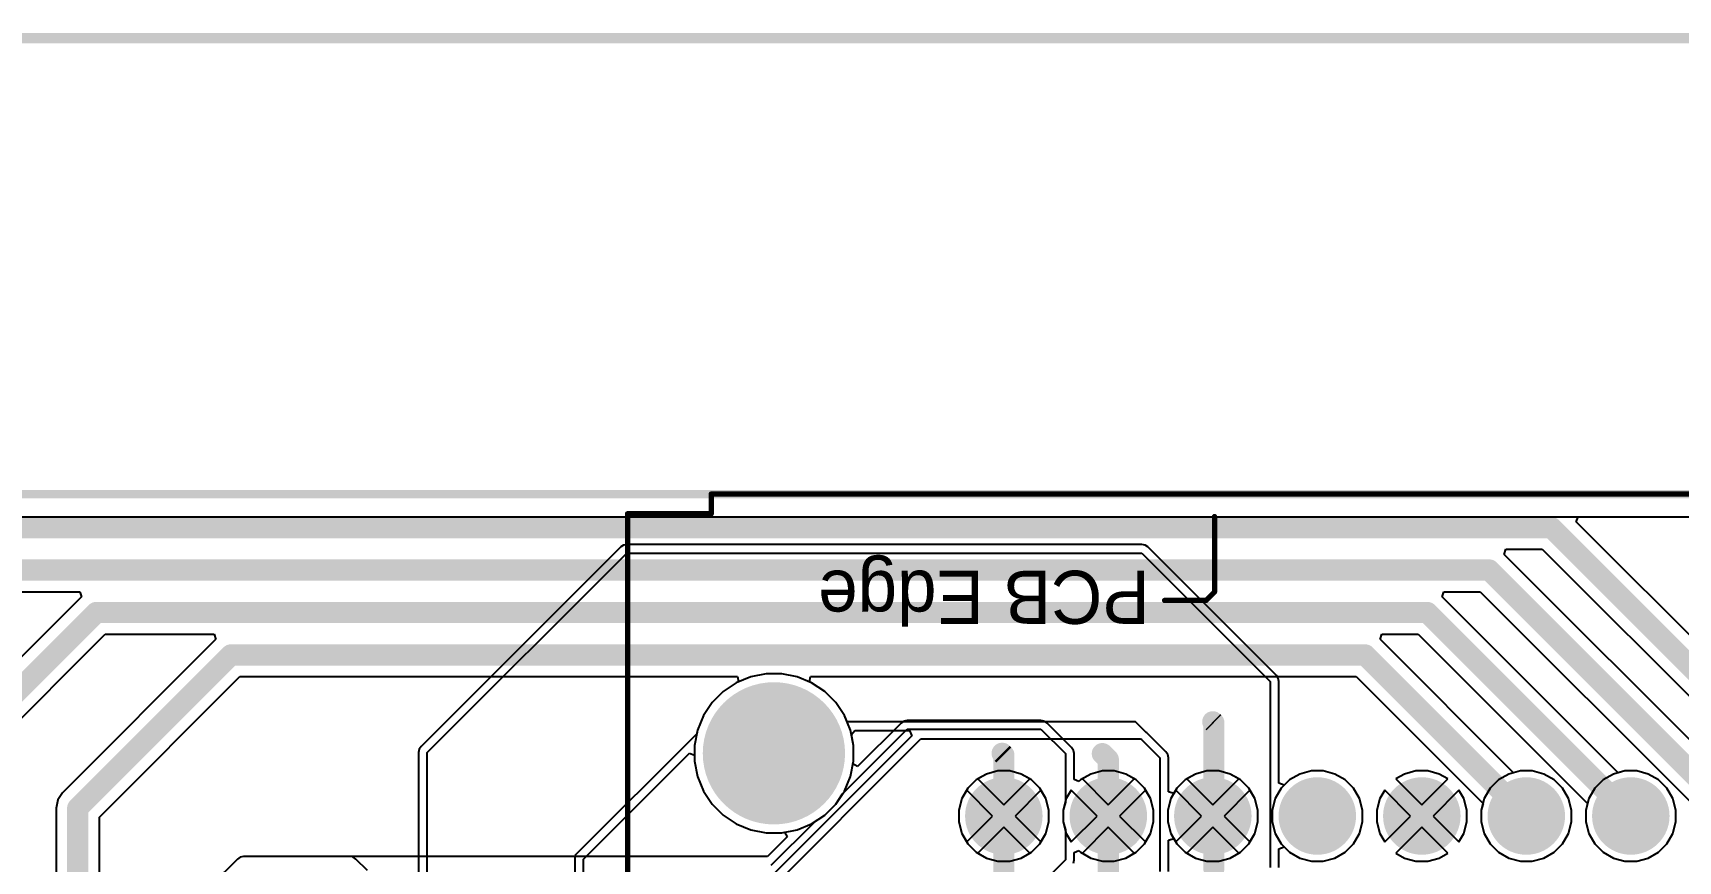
# Model space of a CAD drawing. Header units: millimetres. Extents: x 0 to 174, y 0 to 132.
# Drawn here: x 95.62 to 134.98, y 111.22 to 131.04 of the extents above; entities that cross this region are included whole.
import ezdxf

# ---------------------------------------------------------------- set-up
doc = ezdxf.new("R2010")
doc.units = ezdxf.units.MM
for name, color, linetype in [('BottomLayer', 5, 'Continuous'), ('BottomSolder', 6, 'Continuous'), ('Mechanical2', 216, 'Continuous'), ('MultiLayer', 9, 'Continuous'), ('PadHoleLayer', 156, 'Continuous'), ('TopLayer', 1, 'Continuous'), ('TopOverlay', 2, 'Continuous'), ('TopSolder', 216, 'Continuous')]:
    doc.layers.add(name, color=color, linetype=linetype)

# ---------------------------------------------------------------- blocks, each defined once
blk = doc.blocks.new('MX23A18NF1_68')
at = {"layer": 'BottomLayer'}
h = blk.add_hatch(color=5, dxfattribs=at)
edge = h.paths.add_edge_path()
edge.add_arc((-25.5, 4.5), 0.825, 0, 360)
h = blk.add_hatch(color=5, dxfattribs=at)
edge = h.paths.add_edge_path()
edge.add_arc((-23, 4.5), 0.825, 0, 360)
h = blk.add_hatch(color=5, dxfattribs=at)
edge = h.paths.add_edge_path()
edge.add_arc((-20.5, 4.5), 0.825, 0, 360)
h = blk.add_hatch(color=5, dxfattribs=at)
edge = h.paths.add_edge_path()
edge.add_arc((-18, 4.5), 0.825, 0, 360)
h = blk.add_hatch(color=5, dxfattribs=at)
edge = h.paths.add_edge_path()
edge.add_arc((-15.5, 4.5), 0.825, 0, 360)
h = blk.add_hatch(color=5, dxfattribs=at)
edge = h.paths.add_edge_path()
edge.add_arc((-13, 4.5), 0.825, 0, 360)
h = blk.add_hatch(color=5, dxfattribs=at)
edge = h.paths.add_edge_path()
edge.add_arc((-10.5, 4.5), 0.825, 0, 360)
h = blk.add_hatch(color=5, dxfattribs=at)
edge = h.paths.add_edge_path()
edge.add_arc((-8, 4.5), 0.825, 0, 360)
blk.add_hatch(color=5, dxfattribs=at).paths.add_polyline_path([(-6.325, 5.325), (-4.675, 5.325), (-4.675, 3.675), (-6.325, 3.675)])
h = blk.add_hatch(color=5, dxfattribs=at)
edge = h.paths.add_edge_path()
edge.add_arc((-25.5, 1.5), 0.825, 0, 360)
h = blk.add_hatch(color=5, dxfattribs=at)
edge = h.paths.add_edge_path()
edge.add_arc((-23, 1.5), 0.825, 0, 360)
h = blk.add_hatch(color=5, dxfattribs=at)
edge = h.paths.add_edge_path()
edge.add_arc((-20.5, 1.5), 0.825, 0, 360)
h = blk.add_hatch(color=5, dxfattribs=at)
edge = h.paths.add_edge_path()
edge.add_arc((-18, 1.5), 0.825, 0, 360)
h = blk.add_hatch(color=5, dxfattribs=at)
edge = h.paths.add_edge_path()
edge.add_arc((-15.5, 1.5), 0.825, 0, 360)
h = blk.add_hatch(color=5, dxfattribs=at)
edge = h.paths.add_edge_path()
edge.add_arc((-13, 1.5), 0.825, 0, 360)
h = blk.add_hatch(color=5, dxfattribs=at)
edge = h.paths.add_edge_path()
edge.add_arc((-10.5, 1.5), 0.825, 0, 360)
h = blk.add_hatch(color=5, dxfattribs=at)
edge = h.paths.add_edge_path()
edge.add_arc((-8, 1.5), 0.825, 0, 360)
h = blk.add_hatch(color=5, dxfattribs=at)
edge = h.paths.add_edge_path()
edge.add_arc((-5.5, 1.5), 0.825, 0, 360)
h = blk.add_hatch(color=5, dxfattribs=at)
edge = h.paths.add_edge_path()
edge.add_arc((-31, 0), 1.6, 0, 360)
h = blk.add_hatch(color=5, dxfattribs=at)
edge = h.paths.add_edge_path()
edge.add_arc((0, 0), 1.6, 0, 360)
at = {"layer": 'BottomSolder'}
h = blk.add_hatch(color=6, dxfattribs=at)
edge = h.paths.add_edge_path()
edge.add_arc((-25.5, 4.5), 0.927, 0, 360)
h = blk.add_hatch(color=6, dxfattribs=at)
edge = h.paths.add_edge_path()
edge.add_arc((-23, 4.5), 0.927, 0, 360)
h = blk.add_hatch(color=6, dxfattribs=at)
edge = h.paths.add_edge_path()
edge.add_arc((-20.5, 4.5), 0.927, 0, 360)
h = blk.add_hatch(color=6, dxfattribs=at)
edge = h.paths.add_edge_path()
edge.add_arc((-18, 4.5), 0.927, 0, 360)
h = blk.add_hatch(color=6, dxfattribs=at)
edge = h.paths.add_edge_path()
edge.add_arc((-15.5, 4.5), 0.927, 0, 360)
h = blk.add_hatch(color=6, dxfattribs=at)
edge = h.paths.add_edge_path()
edge.add_arc((-13, 4.5), 0.927, 0, 360)
h = blk.add_hatch(color=6, dxfattribs=at)
edge = h.paths.add_edge_path()
edge.add_arc((-10.5, 4.5), 0.927, 0, 360)
h = blk.add_hatch(color=6, dxfattribs=at)
edge = h.paths.add_edge_path()
edge.add_arc((-8, 4.5), 0.927, 0, 360)
blk.add_hatch(color=6, dxfattribs=at).paths.add_polyline_path([(-6.427, 5.427), (-4.573, 5.427), (-4.573, 3.573), (-6.427, 3.573)])
h = blk.add_hatch(color=6, dxfattribs=at)
edge = h.paths.add_edge_path()
edge.add_arc((-25.5, 1.5), 0.927, 0, 360)
h = blk.add_hatch(color=6, dxfattribs=at)
edge = h.paths.add_edge_path()
edge.add_arc((-23, 1.5), 0.927, 0, 360)
h = blk.add_hatch(color=6, dxfattribs=at)
edge = h.paths.add_edge_path()
edge.add_arc((-20.5, 1.5), 0.927, 0, 360)
h = blk.add_hatch(color=6, dxfattribs=at)
edge = h.paths.add_edge_path()
edge.add_arc((-18, 1.5), 0.927, 0, 360)
h = blk.add_hatch(color=6, dxfattribs=at)
edge = h.paths.add_edge_path()
edge.add_arc((-15.5, 1.5), 0.927, 0, 360)
h = blk.add_hatch(color=6, dxfattribs=at)
edge = h.paths.add_edge_path()
edge.add_arc((-13, 1.5), 0.927, 0, 360)
h = blk.add_hatch(color=6, dxfattribs=at)
edge = h.paths.add_edge_path()
edge.add_arc((-10.5, 1.5), 0.927, 0, 360)
h = blk.add_hatch(color=6, dxfattribs=at)
edge = h.paths.add_edge_path()
edge.add_arc((-8, 1.5), 0.927, 0, 360)
h = blk.add_hatch(color=6, dxfattribs=at)
edge = h.paths.add_edge_path()
edge.add_arc((-5.5, 1.5), 0.927, 0, 360)
h = blk.add_hatch(color=6, dxfattribs=at)
edge = h.paths.add_edge_path()
edge.add_arc((-31, 0), 1.702, 0, 360)
h = blk.add_hatch(color=6, dxfattribs=at)
edge = h.paths.add_edge_path()
edge.add_arc((0, 0), 1.702, 0, 360)
at = {"layer": 'MultiLayer'}
h = blk.add_hatch(color=9, dxfattribs=at)
edge = h.paths.add_edge_path()
edge.add_arc((-25.5, 4.5), 0.825, 0, 360)
h = blk.add_hatch(color=9, dxfattribs=at)
edge = h.paths.add_edge_path()
edge.add_arc((-23, 4.5), 0.825, 0, 360)
h = blk.add_hatch(color=9, dxfattribs=at)
edge = h.paths.add_edge_path()
edge.add_arc((-20.5, 4.5), 0.825, 0, 360)
h = blk.add_hatch(color=9, dxfattribs=at)
edge = h.paths.add_edge_path()
edge.add_arc((-18, 4.5), 0.825, 0, 360)
h = blk.add_hatch(color=9, dxfattribs=at)
edge = h.paths.add_edge_path()
edge.add_arc((-15.5, 4.5), 0.825, 0, 360)
h = blk.add_hatch(color=9, dxfattribs=at)
edge = h.paths.add_edge_path()
edge.add_arc((-13, 4.5), 0.825, 0, 360)
h = blk.add_hatch(color=9, dxfattribs=at)
edge = h.paths.add_edge_path()
edge.add_arc((-10.5, 4.5), 0.825, 0, 360)
h = blk.add_hatch(color=9, dxfattribs=at)
edge = h.paths.add_edge_path()
edge.add_arc((-8, 4.5), 0.825, 0, 360)
blk.add_hatch(color=9, dxfattribs=at).paths.add_polyline_path([(-6.325, 5.325), (-4.675, 5.325), (-4.675, 3.675), (-6.325, 3.675)])
h = blk.add_hatch(color=9, dxfattribs=at)
edge = h.paths.add_edge_path()
edge.add_arc((-25.5, 1.5), 0.825, 0, 360)
h = blk.add_hatch(color=9, dxfattribs=at)
edge = h.paths.add_edge_path()
edge.add_arc((-23, 1.5), 0.825, 0, 360)
h = blk.add_hatch(color=9, dxfattribs=at)
edge = h.paths.add_edge_path()
edge.add_arc((-20.5, 1.5), 0.825, 0, 360)
h = blk.add_hatch(color=9, dxfattribs=at)
edge = h.paths.add_edge_path()
edge.add_arc((-18, 1.5), 0.825, 0, 360)
h = blk.add_hatch(color=9, dxfattribs=at)
edge = h.paths.add_edge_path()
edge.add_arc((-15.5, 1.5), 0.825, 0, 360)
h = blk.add_hatch(color=9, dxfattribs=at)
edge = h.paths.add_edge_path()
edge.add_arc((-13, 1.5), 0.825, 0, 360)
h = blk.add_hatch(color=9, dxfattribs=at)
edge = h.paths.add_edge_path()
edge.add_arc((-10.5, 1.5), 0.825, 0, 360)
h = blk.add_hatch(color=9, dxfattribs=at)
edge = h.paths.add_edge_path()
edge.add_arc((-8, 1.5), 0.825, 0, 360)
h = blk.add_hatch(color=9, dxfattribs=at)
edge = h.paths.add_edge_path()
edge.add_arc((-5.5, 1.5), 0.825, 0, 360)
h = blk.add_hatch(color=9, dxfattribs=at)
edge = h.paths.add_edge_path()
edge.add_arc((-31, 0), 1.6, 0, 360)
h = blk.add_hatch(color=9, dxfattribs=at)
edge = h.paths.add_edge_path()
edge.add_arc((0, 0), 1.6, 0, 360)
at = {"layer": 'PadHoleLayer'}
h = blk.add_hatch(color=156, dxfattribs=at)
edge = h.paths.add_edge_path()
edge.add_arc((-25.5, 4.5), 0.55, 0, 360)
h = blk.add_hatch(color=156, dxfattribs=at)
edge = h.paths.add_edge_path()
edge.add_arc((-23, 4.5), 0.55, 0, 360)
h = blk.add_hatch(color=156, dxfattribs=at)
edge = h.paths.add_edge_path()
edge.add_arc((-20.5, 4.5), 0.55, 0, 360)
h = blk.add_hatch(color=156, dxfattribs=at)
edge = h.paths.add_edge_path()
edge.add_arc((-18, 4.5), 0.55, 0, 360)
h = blk.add_hatch(color=156, dxfattribs=at)
edge = h.paths.add_edge_path()
edge.add_arc((-15.5, 4.5), 0.55, 0, 360)
h = blk.add_hatch(color=156, dxfattribs=at)
edge = h.paths.add_edge_path()
edge.add_arc((-13, 4.5), 0.55, 0, 360)
h = blk.add_hatch(color=156, dxfattribs=at)
edge = h.paths.add_edge_path()
edge.add_arc((-10.5, 4.5), 0.55, 0, 360)
h = blk.add_hatch(color=156, dxfattribs=at)
edge = h.paths.add_edge_path()
edge.add_arc((-8, 4.5), 0.55, 0, 360)
h = blk.add_hatch(color=156, dxfattribs=at)
edge = h.paths.add_edge_path()
edge.add_arc((-5.5, 4.5), 0.55, 0, 360)
h = blk.add_hatch(color=156, dxfattribs=at)
edge = h.paths.add_edge_path()
edge.add_arc((-25.5, 1.5), 0.55, 0, 360)
h = blk.add_hatch(color=156, dxfattribs=at)
edge = h.paths.add_edge_path()
edge.add_arc((-23, 1.5), 0.55, 0, 360)
h = blk.add_hatch(color=156, dxfattribs=at)
edge = h.paths.add_edge_path()
edge.add_arc((-20.5, 1.5), 0.55, 0, 360)
h = blk.add_hatch(color=156, dxfattribs=at)
edge = h.paths.add_edge_path()
edge.add_arc((-18, 1.5), 0.55, 0, 360)
h = blk.add_hatch(color=156, dxfattribs=at)
edge = h.paths.add_edge_path()
edge.add_arc((-15.5, 1.5), 0.55, 0, 360)
h = blk.add_hatch(color=156, dxfattribs=at)
edge = h.paths.add_edge_path()
edge.add_arc((-13, 1.5), 0.55, 0, 360)
h = blk.add_hatch(color=156, dxfattribs=at)
edge = h.paths.add_edge_path()
edge.add_arc((-10.5, 1.5), 0.55, 0, 360)
h = blk.add_hatch(color=156, dxfattribs=at)
edge = h.paths.add_edge_path()
edge.add_arc((-8, 1.5), 0.55, 0, 360)
h = blk.add_hatch(color=156, dxfattribs=at)
edge = h.paths.add_edge_path()
edge.add_arc((-5.5, 1.5), 0.55, 0, 360)
h = blk.add_hatch(color=156, dxfattribs=at)
edge = h.paths.add_edge_path()
edge.add_arc((-31, 0), 1.65, 0, 360)
h = blk.add_hatch(color=156, dxfattribs=at)
edge = h.paths.add_edge_path()
edge.add_arc((0, 0), 1.65, 0, 360)
at = {"layer": 'TopLayer'}
h = blk.add_hatch(color=1, dxfattribs=at)
edge = h.paths.add_edge_path()
edge.add_arc((-25.5, 4.5), 0.825, 0, 360)
h = blk.add_hatch(color=1, dxfattribs=at)
edge = h.paths.add_edge_path()
edge.add_arc((-23, 4.5), 0.825, 0, 360)
h = blk.add_hatch(color=1, dxfattribs=at)
edge = h.paths.add_edge_path()
edge.add_arc((-20.5, 4.5), 0.825, 0, 360)
h = blk.add_hatch(color=1, dxfattribs=at)
edge = h.paths.add_edge_path()
edge.add_arc((-18, 4.5), 0.825, 0, 360)
h = blk.add_hatch(color=1, dxfattribs=at)
edge = h.paths.add_edge_path()
edge.add_arc((-15.5, 4.5), 0.825, 0, 360)
h = blk.add_hatch(color=1, dxfattribs=at)
edge = h.paths.add_edge_path()
edge.add_arc((-13, 4.5), 0.825, 0, 360)
h = blk.add_hatch(color=1, dxfattribs=at)
edge = h.paths.add_edge_path()
edge.add_arc((-10.5, 4.5), 0.825, 0, 360)
h = blk.add_hatch(color=1, dxfattribs=at)
edge = h.paths.add_edge_path()
edge.add_arc((-8, 4.5), 0.825, 0, 360)
blk.add_hatch(color=1, dxfattribs=at).paths.add_polyline_path([(-6.325, 5.325), (-4.675, 5.325), (-4.675, 3.675), (-6.325, 3.675)])
h = blk.add_hatch(color=1, dxfattribs=at)
edge = h.paths.add_edge_path()
edge.add_arc((-25.5, 1.5), 0.825, 0, 360)
h = blk.add_hatch(color=1, dxfattribs=at)
edge = h.paths.add_edge_path()
edge.add_arc((-23, 1.5), 0.825, 0, 360)
h = blk.add_hatch(color=1, dxfattribs=at)
edge = h.paths.add_edge_path()
edge.add_arc((-20.5, 1.5), 0.825, 0, 360)
h = blk.add_hatch(color=1, dxfattribs=at)
edge = h.paths.add_edge_path()
edge.add_arc((-18, 1.5), 0.825, 0, 360)
h = blk.add_hatch(color=1, dxfattribs=at)
edge = h.paths.add_edge_path()
edge.add_arc((-15.5, 1.5), 0.825, 0, 360)
h = blk.add_hatch(color=1, dxfattribs=at)
edge = h.paths.add_edge_path()
edge.add_arc((-13, 1.5), 0.825, 0, 360)
h = blk.add_hatch(color=1, dxfattribs=at)
edge = h.paths.add_edge_path()
edge.add_arc((-10.5, 1.5), 0.825, 0, 360)
h = blk.add_hatch(color=1, dxfattribs=at)
edge = h.paths.add_edge_path()
edge.add_arc((-8, 1.5), 0.825, 0, 360)
h = blk.add_hatch(color=1, dxfattribs=at)
edge = h.paths.add_edge_path()
edge.add_arc((-5.5, 1.5), 0.825, 0, 360)
h = blk.add_hatch(color=1, dxfattribs=at)
edge = h.paths.add_edge_path()
edge.add_arc((-31, 0), 1.6, 0, 360)
h = blk.add_hatch(color=1, dxfattribs=at)
edge = h.paths.add_edge_path()
edge.add_arc((0, 0), 1.6, 0, 360)
at = {"layer": 'TopSolder'}
h = blk.add_hatch(color=216, dxfattribs=at)
edge = h.paths.add_edge_path()
edge.add_arc((-25.5, 4.5), 0.927, 0, 360)
h = blk.add_hatch(color=216, dxfattribs=at)
edge = h.paths.add_edge_path()
edge.add_arc((-23, 4.5), 0.927, 0, 360)
h = blk.add_hatch(color=216, dxfattribs=at)
edge = h.paths.add_edge_path()
edge.add_arc((-20.5, 4.5), 0.927, 0, 360)
h = blk.add_hatch(color=216, dxfattribs=at)
edge = h.paths.add_edge_path()
edge.add_arc((-18, 4.5), 0.927, 0, 360)
h = blk.add_hatch(color=216, dxfattribs=at)
edge = h.paths.add_edge_path()
edge.add_arc((-15.5, 4.5), 0.927, 0, 360)
h = blk.add_hatch(color=216, dxfattribs=at)
edge = h.paths.add_edge_path()
edge.add_arc((-13, 4.5), 0.927, 0, 360)
h = blk.add_hatch(color=216, dxfattribs=at)
edge = h.paths.add_edge_path()
edge.add_arc((-10.5, 4.5), 0.927, 0, 360)
h = blk.add_hatch(color=216, dxfattribs=at)
edge = h.paths.add_edge_path()
edge.add_arc((-8, 4.5), 0.927, 0, 360)
blk.add_hatch(color=216, dxfattribs=at).paths.add_polyline_path([(-6.427, 5.427), (-4.573, 5.427), (-4.573, 3.573), (-6.427, 3.573)])
h = blk.add_hatch(color=216, dxfattribs=at)
edge = h.paths.add_edge_path()
edge.add_arc((-25.5, 1.5), 0.927, 0, 360)
h = blk.add_hatch(color=216, dxfattribs=at)
edge = h.paths.add_edge_path()
edge.add_arc((-23, 1.5), 0.927, 0, 360)
h = blk.add_hatch(color=216, dxfattribs=at)
edge = h.paths.add_edge_path()
edge.add_arc((-20.5, 1.5), 0.927, 0, 360)
h = blk.add_hatch(color=216, dxfattribs=at)
edge = h.paths.add_edge_path()
edge.add_arc((-18, 1.5), 0.927, 0, 360)
h = blk.add_hatch(color=216, dxfattribs=at)
edge = h.paths.add_edge_path()
edge.add_arc((-15.5, 1.5), 0.927, 0, 360)
h = blk.add_hatch(color=216, dxfattribs=at)
edge = h.paths.add_edge_path()
edge.add_arc((-13, 1.5), 0.927, 0, 360)
h = blk.add_hatch(color=216, dxfattribs=at)
edge = h.paths.add_edge_path()
edge.add_arc((-10.5, 1.5), 0.927, 0, 360)
h = blk.add_hatch(color=216, dxfattribs=at)
edge = h.paths.add_edge_path()
edge.add_arc((-8, 1.5), 0.927, 0, 360)
h = blk.add_hatch(color=216, dxfattribs=at)
edge = h.paths.add_edge_path()
edge.add_arc((-5.5, 1.5), 0.927, 0, 360)
h = blk.add_hatch(color=216, dxfattribs=at)
edge = h.paths.add_edge_path()
edge.add_arc((-31, 0), 1.702, 0, 360)
h = blk.add_hatch(color=216, dxfattribs=at)
edge = h.paths.add_edge_path()
edge.add_arc((0, 0), 1.702, 0, 360)
at = {"layer": 'TopOverlay', "const_width": 0.127}
for points in [[(-34.5, 5), (-34.5, -5.733)], [(3.5, 5), (3.5, -5.733)], [(-10.338, -3.658), (-10.541, -3.861)], [(-10.541, -3.861), (-10.541, -5.664)], [(-9.347, -3.658), (-10.338, -3.658)], [(-32.5, -5.733), (-34.5, -5.733)], [(-32.5, -5.733), (-32.5, -6.203)], [(3.5, -5.733), (1.5, -5.733)], [(1.5, -5.733), (1.5, -6.203)], [(1.499, -6.203), (-32.5, -6.203)]]:
    blk.add_lwpolyline(points, dxfattribs=at)
at = {"layer": 'TopOverlay', "const_width": 0.0635}
for points in [[(-34.532, 5, 1), (-34.468, 5, 1)], [(3.468, 5, 1), (3.532, 5, 1)], [(-10.573, -3.861, 1), (-10.509, -3.861, 1)], [(-10.573, -3.861, 1), (-10.509, -3.861, 1)], [(-10.37, -3.658, 1), (-10.306, -3.658, 1)], [(-10.37, -3.658, 1), (-10.306, -3.658, 1)], [(-9.379, -3.658, 1), (-9.315, -3.658, 1)], [(-34.532, -5.733, 1), (-34.468, -5.733, 1)], [(-34.532, -5.733, 1), (-34.468, -5.733, 1)], [(-32.532, -5.733, 1), (-32.468, -5.733, 1)], [(-32.532, -5.733, 1), (-32.468, -5.733, 1)], [(-10.573, -5.664, 1), (-10.509, -5.664, 1)], [(1.468, -5.733, 1), (1.532, -5.733, 1)], [(1.468, -5.733, 1), (1.532, -5.733, 1)], [(3.468, -5.733, 1), (3.532, -5.733, 1)], [(3.468, -5.733, 1), (3.532, -5.733, 1)], [(-32.532, -6.203, 1), (-32.468, -6.203, 1)], [(-32.532, -6.203, 1), (-32.468, -6.203, 1)], [(1.467, -6.203, 1), (1.53, -6.203, 1)], [(1.468, -6.203, 1), (1.532, -6.203, 1)]]:
    blk.add_lwpolyline(points, format="xyb", close=True, dxfattribs=at)
at = {"layer": 'TopOverlay'}
for s, height, p in [('1', 1, (-4.166, 4.064)), ('18', 1, (-28.169, 0.991)), ('PCB Edge', 1.2711, (-8.992, -4.369))]:
    blk.add_text(s, height=height, dxfattribs=at).set_placement(p)

msp = doc.modelspace()

# ---------------------------------------------------------------- linework, layer by layer
at = {"layer": 'BottomLayer'}
for p, q in [((61.087, 119.456), (152.603, 119.456)), ((109.683, 118.739), (104.908, 113.964)), ((105.054, 113.817), (109.83, 118.593)), ((109.75, 118.784), (109.683, 118.739)), ((109.683, 118.739), (109.683, 118.739)), ((109.83, 118.8), (109.75, 118.784)), ((113.462, 118.8), (109.83, 118.8)), ((109.83, 118.593), (113.462, 118.593)), ((122.149, 118.8), (113.462, 118.8)), ((113.462, 118.593), (122.149, 118.593)), ((122.228, 118.784), (122.149, 118.8)), ((122.149, 118.8), (122.149, 118.8)), ((122.149, 118.593), (125.222, 115.519)), ((122.295, 118.739), (122.228, 118.784)), ((125.368, 115.666), (122.295, 118.739)), ((112.446, 115.487), (112.134, 115.279)), ((112.793, 115.631), (112.446, 115.487)), ((113.161, 115.704), (112.793, 115.631)), ((113.536, 115.704), (113.161, 115.704)), ((113.904, 115.631), (113.536, 115.704)), ((114.25, 115.487), (113.904, 115.631)), ((114.562, 115.279), (114.25, 115.487)), ((125.222, 115.519), (125.222, 111.064)), ((125.413, 115.598), (125.368, 115.666)), ((125.368, 115.666), (125.368, 115.666)), ((125.429, 115.519), (125.413, 115.598)), ((125.429, 113.087), (125.429, 115.519)), ((125.429, 115.519), (125.429, 115.519)), ((111.869, 115.014), (111.661, 114.702)), ((112.134, 115.279), (111.869, 115.014)), ((114.827, 115.014), (114.562, 115.279)), ((115.036, 114.702), (114.827, 115.014)), ((111.661, 114.702), (111.517, 114.355)), ((115.097, 114.554), (115.036, 114.702)), ((121.996, 114.554), (115.097, 114.554)), ((122.234, 114.316), (121.996, 114.554)), ((111.5, 114.269), (108.585, 111.354)), ((116.645, 114.22), (109.963, 107.538)), ((110.109, 107.391), (116.865, 114.148)), ((111.517, 114.355), (111.5, 114.269)), ((115.2, 114.249), (115.281, 114.347)), ((115.252, 113.988), (115.2, 114.249)), ((115.281, 114.347), (116.592, 114.347)), ((116.592, 114.347), (116.645, 114.22)), ((116.865, 114.148), (122.098, 114.148)), ((122.098, 114.148), (122.121, 114.143)), ((122.236, 114.315), (122.234, 114.316)), ((122.256, 114.302), (122.236, 114.315)), ((122.271, 114.287), (122.256, 114.302)), ((122.288, 114.276), (122.271, 114.287)), ((122.727, 113.837), (122.288, 114.276)), ((104.863, 113.897), (104.847, 113.817)), ((104.847, 113.817), (104.847, 113.817)), ((104.847, 113.817), (104.847, 84.411)), ((104.908, 113.964), (104.863, 113.897)), ((105.054, 84.231), (105.054, 113.817)), ((108.792, 111.268), (111.327, 113.802)), ((111.327, 113.802), (111.444, 113.754)), ((111.444, 113.754), (111.444, 113.612)), ((115.252, 113.612), (115.252, 113.988)), ((122.121, 114.143), (122.141, 114.13)), ((122.141, 114.13), (122.58, 113.69)), ((122.772, 113.77), (122.727, 113.837)), ((122.788, 113.69), (122.772, 113.77)), ((111.444, 113.612), (111.517, 113.245)), ((115.179, 113.245), (115.252, 113.612)), ((118.706, 113.379), (118.432, 113.305)), ((118.99, 113.379), (118.706, 113.379)), ((119.265, 113.305), (118.99, 113.379)), ((121.206, 113.379), (120.932, 113.305)), ((121.49, 113.379), (121.206, 113.379)), ((121.765, 113.305), (121.49, 113.379)), ((122.58, 113.69), (122.58, 110.973)), ((122.788, 112.875), (122.788, 113.69)), ((122.788, 113.69), (122.788, 113.69)), ((123.706, 113.379), (123.432, 113.305)), ((123.99, 113.379), (123.706, 113.379)), ((124.265, 113.305), (123.99, 113.379)), ((126.206, 113.379), (125.932, 113.305)), ((126.49, 113.379), (126.206, 113.379)), ((126.765, 113.305), (126.49, 113.379)), ((128.706, 113.379), (128.432, 113.305)), ((128.99, 113.379), (128.706, 113.379)), ((129.265, 113.305), (128.99, 113.379)), ((131.206, 113.379), (130.932, 113.305)), ((131.49, 113.379), (131.206, 113.379)), ((131.765, 113.305), (131.49, 113.379)), ((133.706, 113.379), (133.432, 113.305)), ((133.99, 113.379), (133.706, 113.379)), ((134.265, 113.305), (133.99, 113.379)), ((111.517, 113.245), (111.661, 112.898)), ((115.036, 112.898), (115.179, 113.245)), ((117.985, 112.963), (117.843, 112.716)), ((118.186, 113.163), (117.985, 112.963)), ((118.432, 113.305), (118.186, 113.163)), ((119.511, 113.163), (119.265, 113.305)), ((119.712, 112.963), (119.511, 113.163)), ((119.854, 112.716), (119.712, 112.963)), ((120.932, 113.305), (120.729, 113.189)), ((120.729, 113.189), (121.348, 112.569)), ((121.348, 112.569), (121.967, 113.189)), ((121.967, 113.189), (121.765, 113.305)), ((123.432, 113.305), (123.229, 113.189)), ((123.229, 113.189), (123.848, 112.569)), ((123.848, 112.569), (124.467, 113.189)), ((124.467, 113.189), (124.265, 113.305)), ((125.556, 113.034), (125.429, 113.087)), ((125.686, 113.163), (125.556, 113.034)), ((125.932, 113.305), (125.686, 113.163)), ((127.011, 113.163), (126.765, 113.305)), ((127.212, 112.963), (127.011, 113.163)), ((127.354, 112.716), (127.212, 112.963)), ((128.432, 113.305), (128.229, 113.189)), ((128.229, 113.189), (128.848, 112.569)), ((128.848, 112.569), (129.467, 113.189)), ((129.467, 113.189), (129.265, 113.305)), ((130.485, 112.963), (130.343, 112.716)), ((130.686, 113.163), (130.485, 112.963)), ((130.932, 113.305), (130.686, 113.163)), ((132.011, 113.163), (131.765, 113.305)), ((132.212, 112.963), (132.011, 113.163)), ((132.354, 112.716), (132.212, 112.963)), ((132.985, 112.963), (132.843, 112.716)), ((133.186, 113.163), (132.985, 112.963)), ((133.432, 113.305), (133.186, 113.163)), ((134.511, 113.163), (134.265, 113.305)), ((134.712, 112.963), (134.511, 113.163)), ((134.854, 112.716), (134.712, 112.963)), ((111.661, 112.898), (111.869, 112.586)), ((111.869, 112.586), (112.134, 112.321)), ((114.562, 112.321), (114.827, 112.586)), ((114.827, 112.586), (115.036, 112.898)), ((117.843, 112.716), (117.769, 112.442)), ((119.927, 112.442), (119.854, 112.716)), ((120.343, 112.716), (120.269, 112.442)), ((120.46, 112.919), (120.343, 112.716)), ((121.079, 112.3), (120.46, 112.919)), ((122.237, 112.919), (121.618, 112.3)), ((122.354, 112.716), (122.237, 112.919)), ((122.427, 112.442), (122.354, 112.716)), ((122.915, 112.841), (122.788, 112.875)), ((122.96, 112.919), (122.915, 112.841)), ((123.579, 112.3), (122.96, 112.919)), ((124.737, 112.919), (124.118, 112.3)), ((124.854, 112.716), (124.737, 112.919)), ((124.927, 112.442), (124.854, 112.716)), ((127.427, 112.442), (127.354, 112.716)), ((127.843, 112.716), (127.769, 112.442)), ((127.96, 112.919), (127.843, 112.716)), ((128.579, 112.3), (127.96, 112.919)), ((129.737, 112.919), (129.118, 112.3)), ((129.854, 112.716), (129.737, 112.919)), ((129.927, 112.442), (129.854, 112.716)), ((130.343, 112.716), (130.269, 112.442)), ((132.427, 112.442), (132.354, 112.716)), ((132.843, 112.716), (132.769, 112.442)), ((134.927, 112.442), (134.854, 112.716)), ((112.134, 112.321), (112.446, 112.113)), ((114.25, 112.113), (114.562, 112.321)), ((117.769, 112.442), (117.769, 112.158)), ((119.927, 112.158), (119.927, 112.442)), ((120.269, 112.442), (120.269, 112.158)), ((120.46, 111.681), (121.079, 112.3)), ((121.618, 112.3), (122.237, 111.681)), ((122.427, 112.158), (122.427, 112.442)), ((122.96, 111.681), (123.579, 112.3)), ((124.118, 112.3), (124.737, 111.681)), ((124.927, 112.158), (124.927, 112.442)), ((127.427, 112.158), (127.427, 112.442)), ((127.769, 112.442), (127.769, 112.158)), ((127.96, 111.681), (128.579, 112.3)), ((129.118, 112.3), (129.737, 111.681)), ((129.927, 112.158), (129.927, 112.442)), ((130.269, 112.442), (130.269, 112.158)), ((132.427, 112.158), (132.427, 112.442)), ((132.769, 112.442), (132.769, 112.158)), ((134.927, 112.158), (134.927, 112.442)), ((112.446, 112.113), (112.793, 111.969)), ((112.793, 111.969), (113.161, 111.896)), ((113.161, 111.896), (113.536, 111.896)), ((113.536, 111.896), (113.904, 111.969)), ((113.904, 111.969), (114.25, 112.113)), ((117.769, 112.158), (117.843, 111.884)), ((117.843, 111.884), (117.985, 111.637)), ((119.712, 111.637), (119.854, 111.884)), ((119.854, 111.884), (119.927, 112.158)), ((120.269, 112.158), (120.343, 111.884)), ((120.343, 111.884), (120.46, 111.681)), ((121.348, 112.031), (120.729, 111.412)), ((121.967, 111.412), (121.348, 112.031)), ((122.237, 111.681), (122.354, 111.884)), ((122.354, 111.884), (122.427, 112.158)), ((123.848, 112.031), (123.229, 111.412)), ((124.467, 111.412), (123.848, 112.031)), ((124.737, 111.681), (124.854, 111.884)), ((124.854, 111.884), (124.927, 112.158)), ((127.212, 111.637), (127.354, 111.884)), ((127.354, 111.884), (127.427, 112.158)), ((127.769, 112.158), (127.843, 111.884)), ((127.843, 111.884), (127.96, 111.681)), ((128.848, 112.031), (128.229, 111.412)), ((129.467, 111.412), (128.848, 112.031)), ((129.737, 111.681), (129.854, 111.884)), ((129.854, 111.884), (129.927, 112.158)), ((130.269, 112.158), (130.343, 111.884)), ((130.343, 111.884), (130.485, 111.637)), ((132.212, 111.637), (132.354, 111.884)), ((132.354, 111.884), (132.427, 112.158)), ((132.769, 112.158), (132.843, 111.884)), ((132.843, 111.884), (132.985, 111.637)), ((134.712, 111.637), (134.854, 111.884)), ((134.854, 111.884), (134.927, 112.158)), ((117.985, 111.637), (118.186, 111.437)), ((118.186, 111.437), (118.432, 111.295)), ((119.265, 111.295), (119.511, 111.437)), ((119.511, 111.437), (119.712, 111.637)), ((120.729, 111.412), (120.932, 111.295)), ((121.765, 111.295), (121.967, 111.412)), ((122.788, 111.725), (122.915, 111.759)), ((122.788, 110.973), (122.788, 111.725)), ((122.915, 111.759), (122.96, 111.681)), ((123.229, 111.412), (123.432, 111.295)), ((124.265, 111.295), (124.467, 111.412)), ((125.429, 111.514), (125.556, 111.566)), ((125.429, 111.064), (125.429, 111.514)), ((125.556, 111.566), (125.686, 111.437)), ((125.686, 111.437), (125.932, 111.295)), ((126.765, 111.295), (127.011, 111.437)), ((127.011, 111.437), (127.212, 111.637)), ((128.229, 111.412), (128.432, 111.295)), ((129.265, 111.295), (129.467, 111.412)), ((130.485, 111.637), (130.686, 111.437)), ((130.686, 111.437), (130.932, 111.295)), ((131.765, 111.295), (132.011, 111.437)), ((132.011, 111.437), (132.212, 111.637)), ((132.985, 111.637), (133.186, 111.437)), ((133.186, 111.437), (133.432, 111.295)), ((134.265, 111.295), (134.511, 111.437)), ((134.511, 111.437), (134.712, 111.637)), ((100.514, 111.271), (100.184, 110.941)), ((100.581, 111.316), (100.514, 111.271)), ((100.514, 111.271), (100.514, 111.271)), ((100.66, 111.332), (100.581, 111.316)), ((103.2, 111.332), (100.66, 111.332)), ((100.66, 111.332), (100.66, 111.332)), ((103.264, 111.32), (103.2, 111.332)), ((103.2, 111.332), (103.2, 111.332)), ((103.279, 111.316), (103.264, 111.32)), ((103.347, 111.271), (103.279, 111.316)), ((103.626, 110.992), (103.347, 111.271)), ((103.347, 111.271), (103.347, 111.271)), ((108.585, 111.354), (108.585, 41.123)), ((108.792, 41.123), (108.792, 111.268)), ((118.432, 111.295), (118.706, 111.221)), ((118.706, 111.221), (118.99, 111.221)), ((118.99, 111.221), (119.265, 111.295)), ((120.932, 111.295), (121.206, 111.221)), ((121.206, 111.221), (121.49, 111.221)), ((121.49, 111.221), (121.765, 111.295)), ((123.432, 111.295), (123.706, 111.221)), ((123.706, 111.221), (123.99, 111.221)), ((123.99, 111.221), (124.265, 111.295)), ((125.932, 111.295), (126.206, 111.221)), ((126.206, 111.221), (126.49, 111.221)), ((126.49, 111.221), (126.765, 111.295)), ((128.432, 111.295), (128.706, 111.221)), ((128.706, 111.221), (128.99, 111.221)), ((128.99, 111.221), (129.265, 111.295)), ((130.932, 111.295), (131.206, 111.221)), ((131.206, 111.221), (131.49, 111.221)), ((131.49, 111.221), (131.765, 111.295)), ((133.432, 111.295), (133.706, 111.221)), ((133.706, 111.221), (133.99, 111.221)), ((133.99, 111.221), (134.265, 111.295))]:
    msp.add_line(p, q, dxfattribs=at)
at = {"layer": 'BottomLayer', "const_width": 0.508}
for points in [[(123.848, 114.554), (123.873, 114.53)], [(123.873, 111.049), (123.873, 114.53)], [(121.206, 113.792), (121.348, 113.65)], [(121.348, 112.3), (121.348, 113.65)], [(121.348, 110.871), (121.348, 112.3)]]:
    msp.add_lwpolyline(points, dxfattribs=at)
at = {"layer": 'BottomLayer', "const_width": 0.254}
for points in [[(123.721, 114.554, 1), (123.975, 114.554, 1)], [(123.746, 114.53, 1), (124, 114.53, 1)], [(123.746, 114.53, 1), (124, 114.53, 1)], [(121.079, 113.792, 1), (121.333, 113.792, 1)], [(121.221, 113.65, 1), (121.475, 113.65, 1)], [(121.221, 113.65, 1), (121.475, 113.65, 1)], [(121.221, 112.3, 1), (121.475, 112.3, 1)], [(121.221, 112.3, 1), (121.475, 112.3, 1)], [(123.746, 111.049, 1), (124, 111.049, 1)]]:
    msp.add_lwpolyline(points, format="xyb", close=True, dxfattribs=at)
at = {"layer": 'Mechanical2'}
for points, const_width in [([(87.491, 130.912), (160, 130.912)], 0.254), ([(60.5, 120), (160, 120)], 0.203)]:
    msp.add_lwpolyline(points, dxfattribs=dict(at, const_width=const_width))
at = {"layer": 'TopLayer'}
for p, q in [((132.542, 119.339), (132.59, 119.456)), ((138.545, 113.336), (132.542, 119.339)), ((132.59, 119.456), (152.603, 119.456)), ((130.821, 118.557), (130.86, 118.684)), ((130.828, 118.552), (130.821, 118.557)), ((136.045, 113.336), (130.828, 118.552)), ((130.86, 118.684), (131.731, 118.684)), ((131.731, 118.684), (137.812, 112.603)), ((78.675, 117.668), (96.74, 117.668)), ((96.772, 117.536), (93.767, 114.532)), ((96.74, 117.668), (96.779, 117.541)), ((96.779, 117.541), (96.772, 117.536)), ((129.337, 117.541), (129.376, 117.668)), ((129.344, 117.536), (129.337, 117.541)), ((133.545, 113.336), (129.344, 117.536)), ((129.376, 117.668), (130.247, 117.668)), ((130.247, 117.668), (135.312, 112.603)), ((94.651, 113.951), (97.352, 116.652)), ((99.992, 116.52), (96.325, 112.854)), ((97.352, 116.652), (99.96, 116.652)), ((99.96, 116.652), (99.999, 116.525)), ((99.999, 116.525), (99.992, 116.52)), ((127.853, 116.525), (127.892, 116.652)), ((127.86, 116.52), (127.853, 116.525)), ((131.045, 113.336), (127.86, 116.52)), ((127.892, 116.652), (128.763, 116.652)), ((128.763, 116.652), (132.812, 112.603)), ((97.209, 112.273), (100.573, 115.636)), ((100.573, 115.636), (112.474, 115.636)), ((112.446, 115.487), (112.134, 115.279)), ((112.499, 115.509), (112.446, 115.487)), ((112.474, 115.636), (112.499, 115.509)), ((114.197, 115.509), (114.222, 115.636)), ((114.25, 115.487), (114.197, 115.509)), ((114.222, 115.636), (127.279, 115.636)), ((114.562, 115.279), (114.25, 115.487)), ((127.279, 115.636), (130.312, 112.603)), ((111.869, 115.014), (111.661, 114.702)), ((112.134, 115.279), (111.869, 115.014)), ((114.827, 115.014), (114.562, 115.279)), ((115.036, 114.702), (114.827, 115.014)), ((111.661, 114.702), (111.517, 114.355)), ((115.179, 114.355), (115.036, 114.702)), ((116.456, 114.568), (116.389, 114.523)), ((116.535, 114.583), (116.456, 114.568)), ((119.736, 114.583), (116.535, 114.583)), ((116.535, 114.583), (116.535, 114.583)), ((119.815, 114.568), (119.736, 114.583)), ((119.736, 114.583), (119.736, 114.583)), ((119.882, 114.523), (119.815, 114.568)), ((111.517, 114.355), (111.444, 113.988)), ((114.992, 112.833), (116.535, 114.376)), ((115.252, 113.988), (115.179, 114.355)), ((116.389, 114.523), (115.351, 113.485)), ((116.389, 114.523), (116.389, 114.523)), ((116.535, 114.376), (119.736, 114.376)), ((119.736, 114.376), (120.32, 113.792)), ((120.466, 113.938), (119.882, 114.523)), ((119.882, 114.523), (119.882, 114.523)), ((111.444, 113.988), (111.444, 113.612)), ((115.252, 113.612), (115.252, 113.988)), ((120.32, 113.792), (120.32, 112.631)), ((120.466, 113.938), (120.466, 113.938)), ((120.511, 113.871), (120.466, 113.938)), ((120.527, 113.792), (120.511, 113.871)), ((120.527, 113.171), (120.527, 113.792)), ((111.444, 113.612), (111.517, 113.245)), ((115.239, 113.545), (115.252, 113.612)), ((115.351, 113.485), (115.239, 113.545)), ((118.706, 113.379), (118.432, 113.305)), ((118.99, 113.379), (118.706, 113.379)), ((119.265, 113.305), (118.99, 113.379)), ((121.206, 113.379), (120.932, 113.305)), ((121.49, 113.379), (121.206, 113.379)), ((121.765, 113.305), (121.49, 113.379)), ((123.706, 113.379), (123.432, 113.305)), ((123.99, 113.379), (123.706, 113.379)), ((124.265, 113.305), (123.99, 113.379)), ((126.206, 113.379), (125.932, 113.305)), ((126.49, 113.379), (126.206, 113.379)), ((126.765, 113.305), (126.49, 113.379)), ((128.706, 113.379), (128.432, 113.305)), ((128.99, 113.379), (128.706, 113.379)), ((129.265, 113.305), (128.99, 113.379)), ((131.206, 113.379), (131.045, 113.336)), ((131.49, 113.379), (131.206, 113.379)), ((131.765, 113.305), (131.49, 113.379)), ((133.706, 113.379), (133.545, 113.336)), ((133.99, 113.379), (133.706, 113.379)), ((134.265, 113.305), (133.99, 113.379)), ((111.517, 113.245), (111.661, 112.898)), ((118.432, 113.305), (118.229, 113.189)), ((118.229, 113.189), (118.848, 112.569)), ((118.848, 112.569), (119.467, 113.189)), ((119.467, 113.189), (119.265, 113.305)), ((120.644, 113.122), (120.527, 113.171)), ((120.686, 113.163), (120.644, 113.122)), ((120.932, 113.305), (120.686, 113.163)), ((122.011, 113.163), (121.765, 113.305)), ((122.212, 112.963), (122.011, 113.163)), ((122.354, 112.716), (122.212, 112.963)), ((122.985, 112.963), (122.843, 112.716)), ((123.186, 113.163), (122.985, 112.963)), ((123.432, 113.305), (123.186, 113.163)), ((124.511, 113.163), (124.265, 113.305)), ((124.712, 112.963), (124.511, 113.163)), ((124.854, 112.716), (124.712, 112.963)), ((125.485, 112.963), (125.343, 112.716)), ((125.686, 113.163), (125.485, 112.963)), ((125.932, 113.305), (125.686, 113.163)), ((127.011, 113.163), (126.765, 113.305)), ((127.212, 112.963), (127.011, 113.163)), ((127.354, 112.716), (127.212, 112.963)), ((128.432, 113.305), (128.229, 113.189)), ((128.229, 113.189), (128.848, 112.569)), ((128.848, 112.569), (129.467, 113.189)), ((129.467, 113.189), (129.265, 113.305)), ((132.011, 113.163), (131.765, 113.305)), ((132.212, 112.963), (132.011, 113.163)), ((132.354, 112.716), (132.212, 112.963)), ((134.511, 113.163), (134.265, 113.305)), ((134.712, 112.963), (134.511, 113.163)), ((134.854, 112.716), (134.712, 112.963)), ((96.213, 112.686), (96.174, 112.488)), ((96.325, 112.854), (96.213, 112.686)), ((111.661, 112.898), (111.869, 112.586)), ((111.869, 112.586), (112.134, 112.321)), ((114.562, 112.321), (114.827, 112.586)), ((114.827, 112.586), (114.992, 112.833)), ((117.843, 112.716), (117.769, 112.442)), ((117.96, 112.919), (117.843, 112.716)), ((118.579, 112.3), (117.96, 112.919)), ((119.737, 112.919), (119.118, 112.3)), ((119.854, 112.716), (119.737, 112.919)), ((119.927, 112.442), (119.854, 112.716)), ((120.32, 112.631), (120.269, 112.442)), ((122.427, 112.442), (122.354, 112.716)), ((122.843, 112.716), (122.769, 112.442)), ((124.927, 112.442), (124.854, 112.716)), ((125.343, 112.716), (125.269, 112.442)), ((127.427, 112.442), (127.354, 112.716)), ((127.843, 112.716), (127.769, 112.442)), ((127.96, 112.919), (127.843, 112.716)), ((128.579, 112.3), (127.96, 112.919)), ((129.737, 112.919), (129.118, 112.3)), ((129.854, 112.716), (129.737, 112.919)), ((129.927, 112.442), (129.854, 112.716)), ((130.312, 112.603), (130.269, 112.442)), ((132.427, 112.442), (132.354, 112.716)), ((132.812, 112.603), (132.769, 112.442)), ((134.927, 112.442), (134.854, 112.716)), ((96.174, 112.488), (96.174, 97.034)), ((97.209, 97.249), (97.209, 112.273)), ((112.134, 112.321), (112.446, 112.113)), ((114.315, 112.156), (114.562, 112.321)), ((117.769, 112.442), (117.769, 112.158)), ((117.96, 111.681), (118.579, 112.3)), ((119.118, 112.3), (119.737, 111.681)), ((119.927, 112.158), (119.927, 112.442)), ((120.269, 112.442), (120.269, 112.158)), ((122.427, 112.158), (122.427, 112.442)), ((122.769, 112.442), (122.769, 112.158)), ((124.927, 112.158), (124.927, 112.442)), ((125.269, 112.442), (125.269, 112.158)), ((127.427, 112.158), (127.427, 112.442)), ((127.769, 112.442), (127.769, 112.158)), ((127.96, 111.681), (128.579, 112.3)), ((129.118, 112.3), (129.737, 111.681)), ((129.927, 112.158), (129.927, 112.442)), ((130.269, 112.442), (130.269, 112.158)), ((132.427, 112.158), (132.427, 112.442)), ((132.769, 112.442), (132.769, 112.158)), ((134.927, 112.158), (134.927, 112.442)), ((112.446, 112.113), (112.793, 111.969)), ((112.793, 111.969), (113.161, 111.896)), ((113.161, 111.896), (113.536, 111.896)), ((113.664, 111.798), (113.198, 111.332)), ((113.284, 111.125), (114.315, 112.156)), ((113.536, 111.896), (113.604, 111.91)), ((113.604, 111.91), (113.664, 111.798)), ((117.769, 112.158), (117.843, 111.884)), ((117.843, 111.884), (117.96, 111.681)), ((118.848, 112.031), (118.229, 111.412)), ((119.467, 111.412), (118.848, 112.031)), ((119.737, 111.681), (119.854, 111.884)), ((119.854, 111.884), (119.927, 112.158)), ((120.269, 112.158), (120.32, 111.969)), ((120.32, 111.969), (120.32, 111.252)), ((122.212, 111.637), (122.354, 111.884)), ((122.354, 111.884), (122.427, 112.158)), ((122.769, 112.158), (122.843, 111.884)), ((122.843, 111.884), (122.985, 111.637)), ((124.712, 111.637), (124.854, 111.884)), ((124.854, 111.884), (124.927, 112.158)), ((125.269, 112.158), (125.343, 111.884)), ((125.343, 111.884), (125.485, 111.637)), ((127.212, 111.637), (127.354, 111.884)), ((127.354, 111.884), (127.427, 112.158)), ((127.769, 112.158), (127.843, 111.884)), ((127.843, 111.884), (127.96, 111.681)), ((128.848, 112.031), (128.229, 111.412)), ((129.467, 111.412), (128.848, 112.031)), ((129.737, 111.681), (129.854, 111.884)), ((129.854, 111.884), (129.927, 112.158)), ((130.269, 112.158), (130.343, 111.884)), ((130.343, 111.884), (130.485, 111.637)), ((132.212, 111.637), (132.354, 111.884)), ((132.354, 111.884), (132.427, 112.158)), ((132.769, 112.158), (132.843, 111.884)), ((132.843, 111.884), (132.985, 111.637)), ((134.712, 111.637), (134.854, 111.884)), ((134.854, 111.884), (134.927, 112.158)), ((118.229, 111.412), (118.432, 111.295)), ((119.265, 111.295), (119.467, 111.412)), ((120.527, 111.429), (120.644, 111.478)), ((120.527, 111.252), (120.527, 111.429)), ((120.644, 111.478), (120.686, 111.437)), ((120.686, 111.437), (120.932, 111.295)), ((121.765, 111.295), (122.011, 111.437)), ((122.011, 111.437), (122.212, 111.637)), ((122.985, 111.637), (123.186, 111.437)), ((123.186, 111.437), (123.432, 111.295)), ((124.265, 111.295), (124.511, 111.437)), ((124.511, 111.437), (124.712, 111.637)), ((125.485, 111.637), (125.686, 111.437)), ((125.686, 111.437), (125.932, 111.295)), ((126.765, 111.295), (127.011, 111.437)), ((127.011, 111.437), (127.212, 111.637)), ((128.229, 111.412), (128.432, 111.295)), ((129.265, 111.295), (129.467, 111.412)), ((130.485, 111.637), (130.686, 111.437)), ((130.686, 111.437), (130.932, 111.295)), ((131.765, 111.295), (132.011, 111.437)), ((132.011, 111.437), (132.212, 111.637)), ((132.985, 111.637), (133.186, 111.437)), ((133.186, 111.437), (133.432, 111.295)), ((134.265, 111.295), (134.511, 111.437)), ((134.511, 111.437), (134.712, 111.637)), ((100.514, 111.271), (99.904, 110.662)), ((100.581, 111.316), (100.514, 111.271)), ((100.66, 111.332), (100.581, 111.316)), ((113.198, 111.332), (100.66, 111.332)), ((100.66, 111.332), (100.66, 111.332)), ((118.432, 111.295), (118.706, 111.221)), ((118.706, 111.221), (118.99, 111.221)), ((118.99, 111.221), (119.265, 111.295)), ((120.32, 111.252), (119.71, 110.642)), ((120.511, 111.173), (120.527, 111.252)), ((120.527, 111.252), (120.527, 111.252)), ((120.932, 111.295), (121.206, 111.221)), ((121.206, 111.221), (121.49, 111.221)), ((121.49, 111.221), (121.765, 111.295)), ((123.432, 111.295), (123.706, 111.221)), ((123.706, 111.221), (123.99, 111.221)), ((123.99, 111.221), (124.265, 111.295)), ((125.932, 111.295), (126.206, 111.221)), ((126.206, 111.221), (126.49, 111.221)), ((126.49, 111.221), (126.765, 111.295)), ((128.432, 111.295), (128.706, 111.221)), ((128.706, 111.221), (128.99, 111.221)), ((128.99, 111.221), (129.265, 111.295)), ((130.932, 111.295), (131.206, 111.221)), ((131.206, 111.221), (131.49, 111.221)), ((131.49, 111.221), (131.765, 111.295)), ((133.432, 111.295), (133.706, 111.221)), ((133.706, 111.221), (133.99, 111.221)), ((133.99, 111.221), (134.265, 111.295))]:
    msp.add_line(p, q, dxfattribs=at)
at = {"layer": 'TopLayer', "const_width": 0.508}
for points in [[(75.497, 119.202), (131.946, 119.202)], [(131.946, 119.202), (138.848, 112.3)], [(78.461, 118.186), (130.462, 118.186)], [(130.462, 118.186), (136.348, 112.3)], [(94.133, 114.165), (97.138, 117.17)], [(97.138, 117.17), (128.978, 117.17)], [(128.978, 117.17), (133.848, 112.3)], [(96.692, 112.488), (100.358, 116.154)], [(100.358, 116.154), (127.494, 116.154)], [(127.494, 116.154), (131.348, 112.3)], [(118.808, 113.8), (118.848, 113.76)], [(118.848, 112.3), (118.848, 113.76)], [(96.692, 97.034), (96.692, 112.488)], [(118.848, 111.011), (118.848, 112.3)]]:
    msp.add_lwpolyline(points, dxfattribs=at)
at = {"layer": 'TopLayer', "const_width": 0.254}
for points in [[(131.819, 119.202, 1), (132.073, 119.202, 1)], [(131.819, 119.202, 1), (132.073, 119.202, 1)], [(130.335, 118.186, 1), (130.589, 118.186, 1)], [(130.335, 118.186, 1), (130.589, 118.186, 1)], [(97.011, 117.17, 1), (97.265, 117.17, 1)], [(97.011, 117.17, 1), (97.265, 117.17, 1)], [(128.851, 117.17, 1), (129.105, 117.17, 1)], [(128.851, 117.17, 1), (129.105, 117.17, 1)], [(100.231, 116.154, 1), (100.485, 116.154, 1)], [(100.231, 116.154, 1), (100.485, 116.154, 1)], [(127.367, 116.154, 1), (127.621, 116.154, 1)], [(127.367, 116.154, 1), (127.621, 116.154, 1)], [(118.681, 113.8, 1), (118.935, 113.8, 1)], [(118.721, 113.76, 1), (118.975, 113.76, 1)], [(118.721, 113.76, 1), (118.975, 113.76, 1)], [(96.565, 112.488, 1), (96.819, 112.488, 1)], [(96.565, 112.488, 1), (96.819, 112.488, 1)], [(118.721, 112.3, 1), (118.975, 112.3, 1)], [(118.721, 112.3, 1), (118.975, 112.3, 1)], [(131.221, 112.3, 1), (131.475, 112.3, 1)], [(133.721, 112.3, 1), (133.975, 112.3, 1)], [(118.721, 111.011, 1), (118.975, 111.011, 1)]]:
    msp.add_lwpolyline(points, format="xyb", close=True, dxfattribs=at)

# ---------------------------------------------------------------- block references
at = {"rotation": 180}
msp.add_blockref('MX23A18NF1_68', (113.348, 113.8), dxfattribs=at)

doc.saveas('drawing.dxf')
